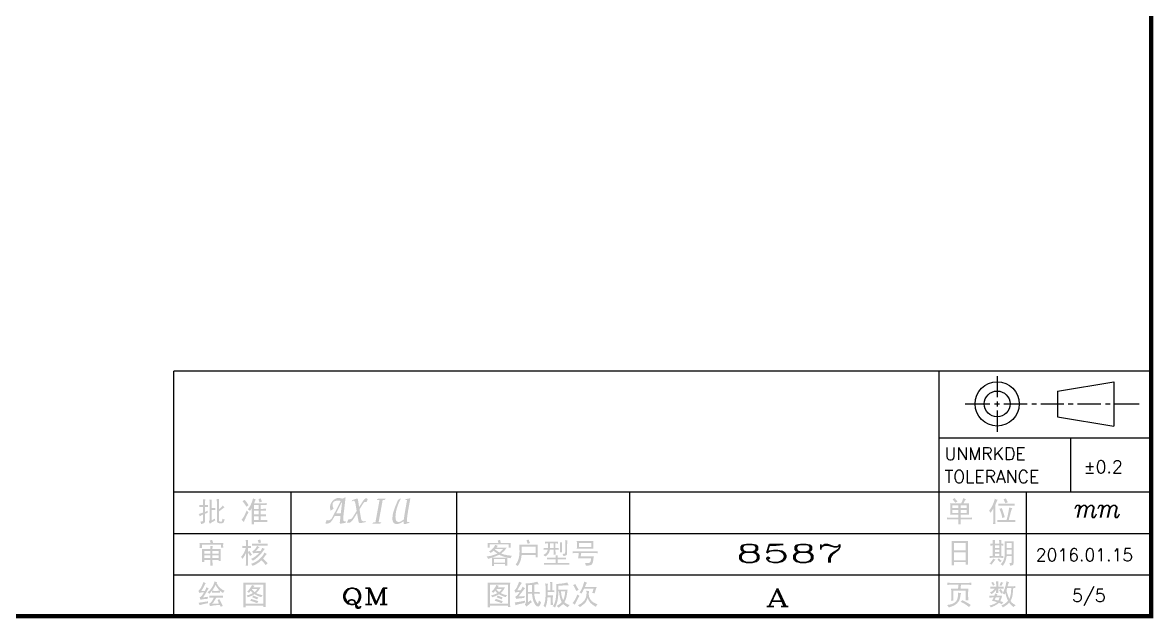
# Model space of a CAD drawing. Extents: x -1388 to 1427, y 183 to 486.
# Drawn here: x 1334.7 to 1426.5, y 218.5 to 266.9 of the extents above; entities that cross this region are included whole.
import ezdxf
from ezdxf.enums import TextEntityAlignment as Align

# ---------------------------------------------------------------- set-up
doc = ezdxf.new("R2010")
doc.units = 0
doc.header["$LTSCALE"] = 3
doc.layers.get('0').update_dxf_attribs({"linetype": 'CONTINUOUS'})
doc.styles.add('ROMANC', font='romanc')

msp = doc.modelspace()

# ---------------------------------------------------------------- hatches: boundary and pattern name
h = msp.add_hatch(color=3)
h.paths.add_polyline_path([(1350.611, 228.014), (1350.619, 228.171), (1350.437, 228.171), (1350.44, 228.104), (1350.445, 227.944), (1350.445, 226.366), (1350.487, 226.257), (1350.619, 226.212), (1350.873, 226.212), (1350.991, 226.266), (1351.022, 226.324), (1351.075, 226.512), (1351.036, 226.52), (1350.893, 226.576), (1350.893, 226.548), (1350.873, 226.403), (1350.829, 226.338), (1350.683, 226.338), (1350.611, 226.431), (1350.611, 227.161), (1350.728, 227.248), (1350.873, 227.359), (1350.988, 227.446), (1351.075, 227.508), (1351.036, 227.536), (1350.918, 227.642), (1350.832, 227.541), (1350.717, 227.429), (1350.611, 227.343), (1350.611, 227.972)])
h.paths.add_polyline_path([(1349.497, 228.067), (1349.508, 228.162), (1349.315, 228.162), (1349.315, 228.154), (1349.321, 228.009), (1349.324, 227.852), (1349.326, 227.681), (1349.161, 227.681), (1349.024, 227.69), (1349.024, 227.525), (1349.147, 227.53), (1349.326, 227.533), (1349.326, 227.077), (1349.254, 227.052), (1349.091, 226.993), (1348.971, 226.959), (1349.002, 226.912), (1349.061, 226.778), (1349.164, 226.839), (1349.326, 226.915), (1349.326, 226.431), (1349.29, 226.366), (1349.268, 226.361), (1349.097, 226.338), (1349.119, 226.299), (1349.17, 226.14), (1349.29, 226.173), (1349.416, 226.221), (1349.427, 226.229), (1349.489, 226.358), (1349.489, 226.979), (1349.55, 227.004), (1349.707, 227.069), (1349.699, 227.225), (1349.603, 227.183), (1349.489, 227.133), (1349.489, 227.533), (1349.553, 227.533), (1349.718, 227.525), (1349.718, 227.69), (1349.637, 227.684), (1349.489, 227.681), (1349.489, 227.698), (1349.491, 227.913)])
h.paths.add_polyline_path([(1350.017, 227.978), (1350.037, 228.134), (1349.844, 228.134), (1349.847, 228.104), (1349.852, 227.944), (1349.852, 226.459), (1349.799, 226.322), (1349.88, 226.168), (1349.959, 226.229), (1350.099, 226.322), (1350.191, 226.372), (1350.317, 226.439), (1350.317, 226.445), (1350.272, 226.596), (1350.127, 226.492), (1350.017, 226.431), (1350.017, 227.298), (1350.182, 227.295), (1350.317, 227.287), (1350.317, 227.452), (1350.199, 227.446), (1350.017, 227.443), (1350.017, 227.944)])
h = msp.add_hatch(color=3)
h.paths.add_polyline_path([(1352.801, 227.094), (1352.739, 226.948), (1352.678, 226.822), (1352.633, 226.744), (1352.549, 226.613), (1352.449, 226.487), (1352.516, 226.422), (1352.633, 226.302), (1352.667, 226.38), (1352.728, 226.52), (1352.804, 226.685), (1352.874, 226.825), (1352.944, 226.965), (1353.014, 227.097), (1352.969, 227.138), (1352.86, 227.25)])
h.paths.add_polyline_path([(1353.833, 226.467), (1353.453, 226.467), (1353.453, 226.778), (1353.833, 226.778)], flags=16)
h.paths.add_polyline_path([(1353.833, 226.923), (1353.453, 226.923), (1353.453, 227.234), (1353.833, 227.234)], flags=16)
h.paths.add_polyline_path([(1354.127, 227.234), (1354.007, 227.234), (1354.007, 227.379), (1354.186, 227.379), (1354.34, 227.385), (1354.426, 227.387), (1354.426, 227.225), (1354.289, 227.231)], flags=17)
h.paths.add_polyline_path([(1353.833, 227.379), (1353.453, 227.379), (1353.453, 227.69), (1353.833, 227.69)], flags=16)
h.paths.add_polyline_path([(1352.664, 228.078), (1352.532, 228), (1352.602, 227.911), (1352.714, 227.765), (1352.795, 227.642), (1352.851, 227.544), (1352.891, 227.578), (1353.025, 227.681), (1352.944, 227.796), (1352.851, 227.927), (1352.79, 228), (1352.706, 228.109)])
h.paths.add_polyline_path([(1352.96, 227.343), (1353.016, 227.306), (1353.142, 227.214), (1353.207, 227.32), (1353.279, 227.452), (1353.279, 226.585), (1353.277, 226.406), (1353.274, 226.249), (1353.268, 226.12), (1353.453, 226.12), (1353.453, 226.313), (1354.172, 226.313), (1354.236, 226.313), (1354.398, 226.31), (1354.544, 226.302), (1354.544, 226.475), (1354.502, 226.475), (1354.373, 226.47), (1354.208, 226.467), (1354.007, 226.467), (1354.007, 226.778), (1354.133, 226.778), (1354.295, 226.775), (1354.426, 226.769), (1354.426, 226.931), (1354.342, 226.929), (1354.191, 226.923), (1354.007, 226.923), (1354.007, 227.234), (1354.007, 227.379), (1354.007, 227.69), (1354.116, 227.69), (1354.177, 227.69), (1354.334, 227.687), (1354.491, 227.681), (1354.491, 227.843), (1354.435, 227.841), (1354.281, 227.835), (1354.116, 227.835), (1353.47, 227.835), (1353.486, 227.877), (1353.559, 228.048), (1353.615, 228.146), (1353.528, 228.174), (1353.38, 228.227), (1353.366, 228.174), (1353.327, 228.028), (1353.274, 227.88), (1353.207, 227.726), (1353.123, 227.569), (1353.039, 227.438)])
h.paths.add_polyline_path([(1353.97, 228.218), (1353.825, 228.162), (1353.875, 228.031), (1353.917, 227.888), (1353.959, 227.911), (1354.107, 227.964), (1354.068, 228.078), (1354.007, 228.235)])
h = msp.add_hatch(color=3)
h.paths.add_polyline_path([(1365.798, 228.172), (1365.74, 228.086), (1365.897, 228.086), (1365.867, 227.922), (1365.839, 227.764), (1365.813, 227.616), (1365.789, 227.475), (1365.765, 227.343), (1365.744, 227.219), (1365.725, 227.103), (1365.707, 226.995), (1365.691, 226.894), (1365.677, 226.803), (1365.665, 226.719), (1365.654, 226.644), (1365.645, 226.576), (1365.638, 226.519), (1365.502, 226.428), (1365.405, 226.367), (1365.345, 226.336), (1365.341, 226.335), (1365.233, 226.311), (1365.122, 226.33), (1365.109, 226.335), (1365.031, 226.399), (1365, 226.451), (1364.975, 226.54), (1364.961, 226.658), (1364.959, 226.735), (1364.963, 226.827), (1364.973, 226.936), (1364.989, 227.062), (1365, 227.128), (1365.02, 227.229), (1365.046, 227.335), (1365.078, 227.447), (1365.117, 227.563), (1365.126, 227.588), (1365.156, 227.677), (1365.191, 227.772), (1365.233, 227.875), (1365.281, 227.984), (1365.335, 228.099), (1365.379, 228.189), (1365.365, 228.234), (1365.161, 228.096), (1365.045, 227.82), (1364.989, 227.685), (1364.939, 227.56), (1364.895, 227.443), (1364.856, 227.334), (1364.822, 227.235), (1364.795, 227.144), (1364.772, 227.064), (1364.755, 226.991), (1364.751, 226.97), (1364.732, 226.844), (1364.718, 226.728), (1364.711, 226.623), (1364.71, 226.564), (1364.72, 226.444), (1364.749, 226.34), (1364.761, 226.315), (1364.831, 226.223), (1364.898, 226.178), (1365.005, 226.145), (1365.054, 226.14), (1365.167, 226.152), (1365.174, 226.154), (1365.27, 226.182), (1365.368, 226.222), (1365.444, 226.263), (1365.547, 226.324), (1365.628, 226.373), (1365.624, 226.258), (1365.624, 226.229), (1365.638, 226.161), (1365.682, 226.143), (1365.793, 226.157), (1365.808, 226.161), (1365.919, 226.192), (1366.027, 226.225), (1366.068, 226.24), (1366.115, 226.322), (1365.983, 226.309), (1365.948, 226.308), (1365.908, 226.338), (1365.891, 226.431), (1365.893, 226.524), (1365.902, 226.638), (1365.915, 226.762), (1365.922, 226.82), (1365.931, 226.887), (1365.943, 226.962), (1365.957, 227.046), (1365.972, 227.139), (1365.989, 227.242), (1366.008, 227.353), (1366.03, 227.473), (1366.052, 227.602), (1366.078, 227.74), (1366.105, 227.887), (1366.133, 228.042), (1366.164, 228.207), (1366.171, 228.241)])
h.paths.add_polyline_path([(1360.862, 228.325), (1360.766, 228.255), (1360.726, 228.234), (1360.644, 228.209), (1360.551, 228.23), (1360.435, 228.253), (1360.326, 228.261), (1360.316, 228.261), (1360.218, 228.247), (1360.109, 228.209), (1360.012, 228.16), (1359.922, 228.092), (1359.862, 228.035), (1359.794, 227.955), (1359.733, 227.858), (1359.702, 227.797), (1359.665, 227.697), (1359.645, 227.585), (1359.641, 227.503), (1359.647, 227.435), (1359.667, 227.303), (1359.678, 227.233), (1359.93, 227.38), (1359.892, 227.493), (1359.862, 227.591), (1359.847, 227.706), (1359.846, 227.732), (1359.868, 227.84), (1359.876, 227.858), (1359.94, 227.95), (1359.948, 227.957), (1360.043, 228.011), (1360.063, 228.018), (1360.172, 228.039), (1360.241, 228.042), (1360.341, 228.039), (1360.464, 228.03), (1360.486, 228.028), (1360.511, 228.025), (1359.9, 226.824), (1359.839, 226.703), (1359.789, 226.616), (1359.777, 226.598), (1359.699, 226.514), (1359.681, 226.503), (1359.578, 226.456), (1359.572, 226.454), (1359.501, 226.448), (1359.398, 226.464), (1359.367, 226.471), (1359.255, 226.192), (1359.369, 226.182), (1359.416, 226.182), (1359.526, 226.201), (1359.532, 226.201), (1359.626, 226.247), (1359.668, 226.28), (1359.74, 226.355), (1359.816, 226.451), (1359.818, 226.454), (1359.868, 226.533), (1359.924, 226.627), (1359.986, 226.736), (1360.023, 226.803), (1360.493, 226.803), (1360.46, 226.489), (1360.441, 226.353), (1360.432, 226.257), (1360.432, 226.246), (1360.449, 226.192), (1360.497, 226.175), (1360.607, 226.192), (1360.715, 226.21), (1360.827, 226.231), (1360.893, 226.243), (1360.947, 226.359), (1360.865, 226.345), (1360.763, 226.383), (1360.709, 226.471), (1360.711, 226.572), (1360.72, 226.687), (1360.729, 226.782), (1360.738, 226.883), (1360.75, 226.994), (1360.765, 227.116), (1360.77, 227.158), (1360.903, 228.288)])
h.paths.add_polyline_path([(1360.128, 227.005), (1360.626, 227.97), (1360.514, 227.005)], flags=16)
h.paths.add_polyline_path([(1362.578, 228.244), (1362.485, 228.206), (1362.412, 228.137), (1362.353, 228.063), (1362.308, 227.999), (1362.253, 227.916), (1362.188, 227.813), (1362.113, 227.691), (1362.09, 227.653), (1362.005, 227.523), (1361.91, 228.118), (1361.875, 228.196), (1361.841, 228.213), (1361.756, 228.196), (1361.683, 228.173), (1361.572, 228.134), (1361.456, 228.09), (1361.394, 227.981), (1361.522, 228.027), (1361.578, 228.039), (1361.65, 227.988), (1361.671, 227.934), (1361.696, 227.833), (1361.725, 227.689), (1361.738, 227.609), (1361.807, 227.209), (1361.496, 226.714), (1361.424, 226.61), (1361.367, 226.564), (1361.285, 226.538), (1361.149, 226.529), (1361.012, 226.266), (1361.125, 226.243), (1361.135, 226.243), (1361.241, 226.263), (1361.305, 226.294), (1361.383, 226.351), (1361.46, 226.433), (1361.531, 226.533), (1361.838, 227.024), (1361.957, 226.342), (1361.994, 226.25), (1362.066, 226.219), (1362.168, 226.229), (1362.227, 226.24), (1362.35, 226.262), (1362.459, 226.284), (1362.53, 226.301), (1362.55, 226.389), (1362.418, 226.372), (1362.373, 226.369), (1362.285, 226.383), (1362.22, 226.431), (1362.178, 226.519), (1362.16, 226.597), (1362.138, 226.717), (1362.124, 226.806), (1362.036, 227.339), (1362.254, 227.684), (1362.321, 227.785), (1362.363, 227.851), (1362.438, 227.933), (1362.489, 227.95), (1362.597, 227.921), (1362.599, 227.919), (1362.708, 228.172), (1362.606, 228.239)])
h.paths.add_polyline_path([(1364.198, 228.216), (1363.55, 228.216), (1363.444, 228.114), (1363.663, 228.086), (1363.332, 226.298), (1363.162, 226.277), (1363.059, 226.171), (1363.721, 226.171), (1363.823, 226.277), (1363.591, 226.301), (1363.919, 228.086), (1364.093, 228.114)])
h = msp.add_hatch(color=3)
h.paths.add_polyline_path([(1410.697, 227.041), (1410.213, 227.041), (1410.213, 227.287), (1410.697, 227.287)], flags=16)
h.paths.add_polyline_path([(1410.87, 227.287), (1411.379, 227.287), (1411.379, 227.041), (1410.87, 227.041)], flags=16)
h.paths.add_polyline_path([(1410.697, 227.435), (1410.213, 227.435), (1410.213, 227.67), (1410.697, 227.67)], flags=16)
h.paths.add_polyline_path([(1410.87, 227.67), (1411.379, 227.67), (1411.379, 227.435), (1410.87, 227.435)], flags=16)
h.paths.add_polyline_path([(1410.039, 227.343), (1410.039, 227.183), (1410.034, 227.021), (1410.023, 226.895), (1410.697, 226.895), (1410.697, 226.668), (1410.087, 226.668), (1410.081, 226.668), (1409.9, 226.671), (1409.768, 226.677), (1409.768, 226.512), (1409.782, 226.515), (1409.916, 226.52), (1410.104, 226.523), (1410.697, 226.523), (1410.697, 226.408), (1410.694, 226.24), (1410.688, 226.12), (1410.879, 226.12), (1410.876, 226.179), (1410.87, 226.324), (1410.87, 226.523), (1411.48, 226.523), (1411.494, 226.523), (1411.665, 226.52), (1411.808, 226.512), (1411.808, 226.677), (1411.796, 226.677), (1411.656, 226.671), (1411.48, 226.668), (1410.87, 226.668), (1410.87, 226.895), (1411.561, 226.895), (1411.556, 226.993), (1411.553, 227.15), (1411.553, 227.351), (1411.553, 227.544), (1411.556, 227.701), (1411.561, 227.816), (1411.105, 227.816), (1411.142, 227.888), (1411.214, 228.025), (1411.226, 228.05), (1411.315, 228.171), (1411.231, 228.196), (1411.089, 228.246), (1411.044, 228.101), (1410.988, 227.953), (1410.923, 227.816), (1410.023, 227.816), (1410.034, 227.681), (1410.039, 227.525)])
h.paths.add_polyline_path([(1410.35, 228.232), (1410.213, 228.146), (1410.246, 228.112), (1410.353, 228), (1410.451, 227.871), (1410.481, 227.897), (1410.624, 227.981), (1410.591, 228.017), (1410.49, 228.132), (1410.378, 228.255)])
h.paths.add_polyline_path([(1414.18, 227.424), (1414.032, 227.379), (1414.076, 227.267), (1414.135, 227.122), (1414.185, 226.979), (1414.194, 226.943), (1414.233, 226.778), (1414.258, 226.641), (1414.303, 226.655), (1414.46, 226.705), (1414.429, 226.82), (1414.387, 226.957), (1414.339, 227.105), (1414.283, 227.267), (1414.222, 227.443)], flags=17)
h.paths.add_polyline_path([(1414.711, 226.87), (1414.678, 226.724), (1414.641, 226.59), (1414.605, 226.467), (1414.149, 226.467), (1413.984, 226.47), (1413.858, 226.475), (1413.858, 226.302), (1413.973, 226.31), (1414.166, 226.313), (1415.097, 226.313), (1415.193, 226.31), (1415.332, 226.302), (1415.332, 226.475), (1415.276, 226.473), (1415.097, 226.467), (1414.787, 226.467), (1414.815, 226.576), (1414.86, 226.761), (1414.902, 226.917), (1414.938, 227.052), (1414.969, 227.161), (1415.022, 227.326), (1415.069, 227.435), (1414.988, 227.449), (1414.823, 227.488), (1414.804, 227.371), (1414.776, 227.192), (1414.745, 227.027)])
h.paths.add_polyline_path([(1414.202, 227.634), (1415.014, 227.634), (1415.134, 227.634), (1415.268, 227.625), (1415.268, 227.799), (1415.198, 227.793), (1415.025, 227.79), (1414.202, 227.79), (1414.104, 227.79), (1413.939, 227.799), (1413.939, 227.625), (1414.048, 227.631)])
h.paths.add_polyline_path([(1413.57, 227.919), (1413.514, 227.771), (1413.447, 227.625), (1413.441, 227.611), (1413.349, 227.449), (1413.262, 227.318), (1413.184, 227.225), (1413.217, 227.189), (1413.31, 227.052), (1413.355, 227.116), (1413.433, 227.245), (1413.528, 227.407), (1413.528, 226.559), (1413.528, 226.434), (1413.522, 226.271), (1413.511, 226.14), (1413.713, 226.14), (1413.707, 226.226), (1413.704, 226.378), (1413.701, 226.568), (1413.701, 227.69), (1413.771, 227.885), (1413.836, 228.031), (1413.883, 228.109), (1413.805, 228.132), (1413.657, 228.199), (1413.62, 228.067)])
h.paths.add_polyline_path([(1414.502, 228.213), (1414.359, 228.146), (1414.387, 228.098), (1414.468, 227.944), (1414.521, 227.827), (1414.574, 227.86), (1414.714, 227.916), (1414.697, 227.953), (1414.627, 228.081), (1414.541, 228.235)])
h = msp.add_hatch(color=3)
h.paths.add_polyline_path([(1350.09, 223.966), (1350.583, 223.966), (1350.583, 223.748), (1350.09, 223.748)], flags=16)
h.paths.add_polyline_path([(1350.09, 223.591), (1350.583, 223.591), (1350.583, 223.373), (1350.09, 223.373)], flags=16)
h.paths.add_polyline_path([(1349.917, 223.591), (1349.917, 223.373), (1349.424, 223.373), (1349.424, 223.591)], flags=16)
h.paths.add_polyline_path([(1349.917, 223.748), (1349.424, 223.748), (1349.424, 223.966), (1349.917, 223.966)], flags=16)
h.paths.add_polyline_path([(1349.245, 224.086), (1349.248, 223.958), (1349.251, 223.795), (1349.251, 223.6), (1349.251, 223.518), (1349.251, 223.339), (1349.248, 223.188), (1349.243, 223.062), (1349.424, 223.062), (1349.424, 223.219), (1349.917, 223.219), (1349.917, 223.051), (1349.914, 222.892), (1349.908, 222.752), (1350.099, 222.752), (1350.096, 222.883), (1350.09, 223.043), (1350.09, 223.219), (1350.583, 223.219), (1350.583, 223.135), (1350.764, 223.135), (1350.764, 223.149), (1350.759, 223.275), (1350.756, 223.434), (1350.756, 223.628), (1350.756, 223.653), (1350.756, 223.837), (1350.759, 223.994), (1350.764, 224.12), (1350.09, 224.12), (1350.09, 224.201), (1350.099, 224.358), (1349.908, 224.358), (1349.914, 224.274), (1349.917, 224.12), (1349.243, 224.12)])
h.paths.add_polyline_path([(1349.864, 224.805), (1349.878, 224.775), (1349.936, 224.612), (1349.033, 224.612), (1349.038, 224.559), (1349.044, 224.402), (1349.041, 224.341), (1349.033, 224.184), (1349.226, 224.184), (1349.226, 224.458), (1350.773, 224.458), (1350.773, 224.221), (1350.966, 224.221), (1350.963, 224.257), (1350.955, 224.411), (1350.957, 224.453), (1350.966, 224.612), (1350.146, 224.612), (1350.118, 224.696), (1350.062, 224.867), (1350.012, 224.847)])
h.paths.add_polyline_path([(1354.2, 223.619), (1354.189, 223.602), (1354.096, 223.488), (1353.979, 223.365), (1353.906, 223.292), (1353.786, 223.191), (1353.651, 223.099), (1353.646, 223.096), (1353.514, 223.023), (1353.372, 222.962), (1353.215, 222.909), (1353.263, 222.867), (1353.352, 222.743), (1353.464, 222.794), (1353.607, 222.861), (1353.705, 222.92), (1353.833, 223.009), (1353.945, 223.09), (1354.071, 223.2), (1354.183, 223.085), (1354.281, 222.981), (1354.317, 222.934), (1354.407, 222.808), (1354.463, 222.861), (1354.58, 222.953), (1354.482, 223.062), (1354.44, 223.102), (1354.334, 223.205), (1354.2, 223.328), (1354.203, 223.331), (1354.306, 223.471), (1354.39, 223.583), (1354.407, 223.608), (1354.508, 223.72), (1354.443, 223.751), (1354.309, 223.829), (1354.278, 223.765)])
h.paths.add_polyline_path([(1353.498, 224.047), (1353.45, 224.002), (1353.333, 223.938), (1353.389, 223.756), (1353.472, 223.773), (1353.624, 223.793), (1353.713, 223.798), (1353.881, 223.801), (1353.817, 223.728), (1353.705, 223.619), (1353.579, 223.518), (1353.489, 223.454), (1353.355, 223.373), (1353.215, 223.309), (1353.26, 223.269), (1353.369, 223.163), (1353.425, 223.197), (1353.556, 223.286), (1353.679, 223.381), (1353.749, 223.437), (1353.864, 223.541), (1353.979, 223.664), (1354.032, 223.725), (1354.138, 223.851), (1354.217, 223.966), (1354.253, 224.016), (1354.345, 224.12), (1354.135, 224.212), (1354.074, 224.078), (1353.99, 223.946), (1353.587, 223.938), (1353.671, 224.022), (1353.772, 224.128), (1353.791, 224.156), (1353.906, 224.257), (1353.716, 224.366), (1353.674, 224.285), (1353.584, 224.148)])
h.paths.add_polyline_path([(1353.47, 224.386), (1354.236, 224.386), (1354.27, 224.386), (1354.432, 224.383), (1354.58, 224.374), (1354.58, 224.559), (1354.552, 224.554), (1354.401, 224.542), (1354.236, 224.54), (1353.551, 224.54), (1353.461, 224.542), (1353.305, 224.559), (1353.305, 224.374), (1353.313, 224.377)])
h.paths.add_polyline_path([(1352.504, 224.193), (1352.642, 224.201), (1352.795, 224.201), (1352.748, 224.039), (1352.689, 223.893), (1352.622, 223.765), (1352.6, 223.725), (1352.504, 223.588), (1352.412, 223.482), (1352.437, 223.451), (1352.532, 223.309), (1352.58, 223.379), (1352.67, 223.521), (1352.745, 223.656), (1352.804, 223.784), (1352.804, 223.155), (1352.807, 223.088), (1352.807, 222.934), (1352.795, 222.771), (1352.988, 222.771), (1352.983, 222.839), (1352.98, 222.995), (1352.977, 223.155), (1352.977, 223.829), (1352.983, 223.821), (1353.058, 223.695), (1353.142, 223.546), (1353.162, 223.56), (1353.296, 223.647), (1353.265, 223.695), (1353.181, 223.823), (1353.086, 223.966), (1352.977, 223.882), (1352.977, 224.201), (1353.072, 224.201), (1353.232, 224.193), (1353.232, 224.374), (1353.131, 224.369), (1352.977, 224.358), (1352.977, 224.568), (1352.98, 224.707), (1352.988, 224.85), (1352.795, 224.85), (1352.801, 224.733), (1352.804, 224.568), (1352.804, 224.366), (1352.67, 224.369), (1352.504, 224.374)])
h.paths.add_polyline_path([(1353.942, 224.872), (1353.772, 224.842), (1353.8, 224.749), (1353.853, 224.595), (1353.878, 224.607), (1354.043, 224.649), (1354.015, 224.733), (1353.97, 224.878)])
h = msp.add_hatch(color=3)
h.paths.add_polyline_path([(1372.977, 223.292), (1373.87, 223.292), (1373.87, 223.018), (1372.977, 223.018)], flags=16)
h.paths.add_polyline_path([(1372.804, 223.062), (1372.804, 223.051), (1372.801, 222.911), (1372.795, 222.735), (1372.977, 222.735), (1372.977, 222.889), (1373.87, 222.889), (1373.87, 222.763), (1374.051, 222.763), (1374.051, 222.766), (1374.046, 222.934), (1374.043, 223.082), (1374.043, 223.236), (1374.043, 223.264), (1374.051, 223.418), (1372.795, 223.418), (1372.804, 223.264)])
h.paths.add_polyline_path([(1373.302, 223.899), (1373.17, 223.988), (1373.039, 224.089), (1373.058, 224.112), (1373.696, 224.112), (1373.649, 224.053), (1373.542, 223.941), (1373.414, 223.837)], flags=16)
h.paths.add_polyline_path([(1372.809, 224.098), (1372.689, 223.997), (1372.558, 223.91), (1372.588, 223.893), (1372.703, 223.793), (1372.709, 223.795), (1372.834, 223.899), (1372.924, 223.977), (1373.019, 223.907), (1373.151, 223.809), (1373.251, 223.748), (1373.212, 223.731), (1373.075, 223.678), (1372.904, 223.619), (1372.834, 223.597), (1372.692, 223.563), (1372.535, 223.532), (1372.359, 223.51), (1372.415, 223.437), (1372.485, 223.309), (1372.504, 223.314), (1372.692, 223.379), (1372.795, 223.418), (1372.927, 223.462), (1373.078, 223.518), (1373.095, 223.524), (1373.237, 223.583), (1373.388, 223.647), (1373.484, 223.6), (1373.632, 223.538), (1373.713, 223.507), (1373.861, 223.465), (1374.043, 223.418), (1372.795, 223.418), (1374.051, 223.418), (1374.152, 223.395), (1374.317, 223.365), (1374.337, 223.432), (1374.415, 223.574), (1374.331, 223.58), (1374.158, 223.594), (1374.007, 223.616), (1373.878, 223.647), (1373.844, 223.653), (1373.679, 223.697), (1373.551, 223.748), (1373.607, 223.795), (1373.732, 223.907), (1373.825, 224.002), (1373.906, 224.106), (1374.007, 224.237), (1373.167, 224.237), (1373.181, 224.257), (1373.288, 224.366), (1373.212, 224.394), (1373.069, 224.458), (1373.05, 224.416), (1372.972, 224.285), (1372.868, 224.156)])
h.paths.add_polyline_path([(1373.268, 224.814), (1373.279, 224.772), (1373.324, 224.612), (1372.44, 224.612), (1372.446, 224.528), (1372.448, 224.386), (1372.448, 224.377), (1372.44, 224.221), (1372.622, 224.221), (1372.622, 224.484), (1374.144, 224.484), (1374.144, 224.229), (1374.326, 224.229), (1374.323, 224.282), (1374.317, 224.43), (1374.317, 224.45), (1374.326, 224.612), (1373.514, 224.612), (1373.5, 224.671), (1373.461, 224.85), (1373.425, 224.842)])
h.paths.add_polyline_path([(1376.34, 223.784), (1375.21, 223.784), (1375.21, 224.313), (1376.34, 224.313)], flags=16)
h.paths.add_polyline_path([(1375.031, 224.293), (1375.033, 224.12), (1375.036, 223.974), (1375.036, 223.857), (1375.033, 223.801), (1375.019, 223.639), (1375, 223.49), (1374.994, 223.465), (1374.961, 223.314), (1374.907, 223.163), (1374.885, 223.104), (1374.81, 222.97), (1374.709, 222.844), (1374.759, 222.819), (1374.899, 222.743), (1374.947, 222.816), (1375.028, 222.945), (1375.064, 223.023), (1375.126, 223.18), (1375.154, 223.286), (1375.182, 223.437), (1375.21, 223.628), (1376.34, 223.628), (1376.34, 223.426), (1376.522, 223.426), (1376.519, 223.476), (1376.516, 223.622), (1376.513, 223.784), (1376.51, 223.955), (1376.51, 224), (1376.513, 224.167), (1376.516, 224.324), (1376.522, 224.467), (1375.028, 224.467)])
h.paths.add_polyline_path([(1375.744, 224.875), (1375.601, 224.814), (1375.671, 224.635), (1375.71, 224.531), (1375.733, 224.542), (1375.884, 224.595), (1375.842, 224.702), (1375.775, 224.886)])
h.paths.add_polyline_path([(1377.45, 223.269), (1377.613, 223.272), (1377.968, 223.272), (1377.968, 222.981), (1377.341, 222.981), (1377.179, 222.984), (1377.031, 222.99), (1377.031, 222.836), (1377.174, 222.841), (1377.341, 222.844), (1378.788, 222.844), (1378.933, 222.841), (1379.081, 222.836), (1379.081, 222.99), (1378.944, 222.984), (1378.779, 222.981), (1378.133, 222.981), (1378.133, 223.272), (1378.525, 223.272), (1378.665, 223.269), (1378.816, 223.264), (1378.816, 223.418), (1378.687, 223.412), (1378.525, 223.409), (1378.133, 223.409), (1378.133, 223.446), (1378.141, 223.611), (1377.96, 223.611), (1377.962, 223.56), (1377.968, 223.409), (1377.613, 223.409), (1377.59, 223.409), (1377.428, 223.412), (1377.277, 223.418), (1377.277, 223.264), (1377.297, 223.264)])
h.paths.add_polyline_path([(1378.323, 224.668), (1378.332, 224.565), (1378.335, 224.394), (1378.335, 224.12), (1378.332, 224.016), (1378.323, 223.857), (1378.497, 223.857), (1378.491, 223.966), (1378.488, 224.12), (1378.488, 224.394), (1378.491, 224.523), (1378.497, 224.668)])
h.paths.add_polyline_path([(1377.515, 224.193), (1377.515, 224.235), (1377.518, 224.377), (1377.523, 224.568), (1377.806, 224.568), (1377.806, 224.193)], flags=17)
h.paths.add_polyline_path([(1377.358, 224.509), (1377.355, 224.352), (1377.35, 224.193), (1377.316, 224.193), (1377.157, 224.195), (1377.003, 224.201), (1377.003, 224.047), (1377.017, 224.047), (1377.171, 224.056), (1377.33, 224.056), (1377.302, 223.949), (1377.232, 223.821), (1377.229, 223.815), (1377.123, 223.725), (1376.975, 223.628), (1377.014, 223.602), (1377.132, 223.502), (1377.137, 223.504), (1377.257, 223.602), (1377.367, 223.72), (1377.397, 223.759), (1377.462, 223.891), (1377.504, 224.056), (1377.806, 224.056), (1377.806, 223.946), (1377.803, 223.829), (1377.797, 223.664), (1377.968, 223.664), (1377.962, 223.77), (1377.96, 223.938), (1377.96, 224.056), (1378.058, 224.056), (1378.214, 224.047), (1378.214, 224.201), (1378.116, 224.195), (1377.96, 224.193), (1377.96, 224.568), (1377.996, 224.568), (1378.161, 224.559), (1378.161, 224.713), (1378.072, 224.707), (1377.923, 224.705), (1377.395, 224.705), (1377.246, 224.705), (1377.095, 224.713), (1377.095, 224.559), (1377.204, 224.565), (1377.358, 224.568)])
h.paths.add_polyline_path([(1378.743, 224.822), (1378.751, 224.674), (1378.751, 224.512), (1378.751, 223.893), (1378.735, 223.748), (1378.707, 223.728), (1378.525, 223.72), (1378.544, 223.681), (1378.606, 223.538), (1378.749, 223.569), (1378.863, 223.628), (1378.891, 223.681), (1378.908, 223.846), (1378.908, 224.512), (1378.911, 224.668), (1378.916, 224.822)])
h.paths.add_polyline_path([(1379.353, 223.938), (1379.353, 223.773), (1379.384, 223.776), (1379.537, 223.781), (1379.7, 223.784), (1379.854, 223.784), (1379.842, 223.667), (1379.82, 223.51), (1379.792, 223.365), (1380.858, 223.365), (1380.83, 223.194), (1380.802, 223.071), (1380.802, 223.068), (1380.693, 222.981), (1380.679, 222.978), (1380.553, 222.976), (1380.357, 222.981), (1380.391, 222.903), (1380.438, 222.752), (1380.64, 222.771), (1380.796, 222.799), (1380.883, 222.836), (1380.928, 222.881), (1380.992, 223.034), (1381.012, 223.127), (1381.04, 223.272), (1381.048, 223.345), (1381.076, 223.51), (1380.01, 223.51), (1380.024, 223.636), (1380.047, 223.784), (1381.076, 223.784), (1381.224, 223.781), (1381.375, 223.773), (1381.375, 223.938), (1381.238, 223.932), (1381.076, 223.93), (1379.7, 223.93), (1379.666, 223.93), (1379.507, 223.932)])
h.paths.add_polyline_path([(1379.873, 224.612), (1380.866, 224.612), (1380.866, 224.285), (1379.873, 224.285)], flags=16)
h.paths.add_polyline_path([(1379.691, 224.747), (1379.697, 224.593), (1379.7, 224.43), (1379.697, 224.282), (1379.691, 224.139), (1381.048, 224.139), (1381.048, 224.142), (1381.043, 224.293), (1381.04, 224.458), (1381.04, 224.607), (1381.048, 224.758), (1379.691, 224.758)])
h = msp.add_hatch(color=3)
h.paths.add_polyline_path([(1410.333, 223.837), (1411.298, 223.837), (1411.298, 223.208), (1410.333, 223.208)], flags=16)
h.paths.add_polyline_path([(1411.298, 223.994), (1410.333, 223.994), (1410.333, 224.612), (1411.298, 224.612)], flags=16)
h.paths.add_polyline_path([(1410.154, 224.559), (1410.154, 224.405), (1410.157, 224.249), (1410.157, 224.089), (1410.16, 223.924), (1410.16, 223.756), (1410.16, 223.731), (1410.16, 223.555), (1410.157, 223.387), (1410.157, 223.225), (1410.154, 223.074), (1410.151, 222.928), (1410.149, 222.788), (1410.333, 222.788), (1410.333, 223.054), (1411.298, 223.054), (1411.298, 222.836), (1411.48, 222.836), (1411.48, 222.853), (1411.477, 222.998), (1411.475, 223.149), (1411.472, 223.306), (1411.472, 223.465), (1411.472, 223.63), (1411.472, 223.801), (1411.472, 223.823), (1411.472, 223.994), (1411.472, 224.156), (1411.472, 224.319), (1411.475, 224.472), (1411.477, 224.623), (1411.48, 224.769), (1410.149, 224.769), (1410.151, 224.707)])
h.paths.add_polyline_path([(1413.492, 223.261), (1413.402, 223.127), (1413.335, 223.046), (1413.229, 222.945), (1413.248, 222.934), (1413.383, 222.844), (1413.466, 222.948), (1413.567, 223.082), (1413.612, 223.144), (1413.713, 223.236), (1413.539, 223.345)])
h.paths.add_polyline_path([(1413.973, 223.359), (1413.875, 223.236), (1413.978, 223.149), (1414.093, 223.018), (1414.104, 223.032), (1414.202, 223.155), (1414.104, 223.241), (1413.976, 223.365)])
h.paths.add_polyline_path([(1413.657, 224.402), (1414.012, 224.402), (1414.012, 224.201), (1413.657, 224.201)], flags=16)
h.paths.add_polyline_path([(1413.657, 224.067), (1414.012, 224.067), (1414.012, 223.874), (1413.657, 223.874)], flags=16)
h.paths.add_polyline_path([(1413.657, 223.538), (1413.657, 223.737), (1414.012, 223.737), (1414.012, 223.538)], flags=17)
h.paths.add_polyline_path([(1414.622, 224.612), (1415.025, 224.612), (1415.025, 224.201), (1414.622, 224.201)], flags=16)
h.paths.add_polyline_path([(1414.622, 224.067), (1415.025, 224.067), (1415.025, 223.683), (1414.622, 223.683)], flags=16)
h.paths.add_polyline_path([(1414.457, 224.307), (1414.46, 224.12), (1414.46, 223.986), (1414.457, 223.804), (1414.454, 223.658), (1414.448, 223.546), (1414.443, 223.502), (1414.412, 223.351), (1414.359, 223.2), (1414.323, 223.124), (1414.239, 222.995), (1414.129, 222.872), (1414.177, 222.85), (1414.295, 222.752), (1414.373, 222.853), (1414.457, 222.987), (1414.521, 223.127), (1414.558, 223.236), (1414.594, 223.39), (1414.613, 223.546), (1415.025, 223.546), (1415.025, 223.034), (1414.997, 222.973), (1414.832, 222.962), (1414.871, 222.895), (1414.904, 222.752), (1414.98, 222.766), (1415.114, 222.816), (1415.145, 222.841), (1415.187, 222.99), (1415.187, 224.33), (1415.187, 224.447), (1415.19, 224.609), (1415.195, 224.749), (1414.448, 224.749), (1414.454, 224.623), (1414.457, 224.475)])
h.paths.add_polyline_path([(1413.301, 224.548), (1413.301, 224.394), (1413.341, 224.397), (1413.492, 224.402), (1413.492, 223.538), (1413.411, 223.538), (1413.248, 223.546), (1413.248, 223.39), (1413.36, 223.398), (1413.511, 223.401), (1414.093, 223.401), (1414.188, 223.398), (1414.351, 223.39), (1414.351, 223.546), (1414.334, 223.544), (1414.177, 223.538), (1414.177, 224.402), (1414.191, 224.402), (1414.351, 224.394), (1414.351, 224.548), (1414.331, 224.548), (1414.177, 224.54), (1414.177, 224.705), (1414.194, 224.842), (1414.004, 224.842), (1414.009, 224.707), (1414.012, 224.54), (1413.657, 224.54), (1413.662, 224.705), (1413.676, 224.842), (1413.483, 224.842), (1413.492, 224.707), (1413.492, 224.54), (1413.461, 224.54)])
h = msp.add_hatch(color=3)
h.paths.add_polyline_path([(1349.676, 219.854), (1349.525, 219.831), (1349.489, 219.826), (1349.335, 219.803), (1349.315, 219.8), (1349.161, 219.775), (1349.128, 219.772), (1348.971, 219.75), (1348.985, 219.7), (1349.044, 219.549), (1349.094, 219.565), (1349.245, 219.607), (1349.399, 219.649), (1349.41, 219.652), (1349.573, 219.683), (1349.718, 219.714), (1349.735, 219.868)])
h.paths.add_polyline_path([(1350.202, 220.153), (1350.132, 220.019), (1350.045, 219.876), (1350.043, 219.873), (1349.936, 219.744), (1349.816, 219.666), (1349.836, 219.621), (1349.889, 219.468), (1350.043, 219.504), (1350.171, 219.529), (1350.188, 219.532), (1350.292, 219.54), (1350.457, 219.557), (1350.683, 219.577), (1350.692, 219.557), (1350.756, 219.412), (1350.784, 219.428), (1350.929, 219.493), (1350.843, 219.661), (1350.762, 219.814), (1350.694, 219.943), (1350.647, 220.041), (1350.636, 220.035), (1350.501, 219.96), (1350.574, 219.806), (1350.627, 219.694), (1350.515, 219.683), (1350.331, 219.669), (1350.182, 219.661), (1350.073, 219.658), (1350.157, 219.77), (1350.244, 219.904), (1350.325, 220.033), (1350.409, 220.17), (1350.7, 220.17), (1350.773, 220.17), (1350.938, 220.159), (1350.938, 220.324), (1350.851, 220.318), (1350.7, 220.315), (1350.073, 220.315), (1349.984, 220.315), (1349.836, 220.324), (1349.836, 220.159), (1349.911, 220.164), (1350.073, 220.17), (1350.208, 220.17)])
h.paths.add_polyline_path([(1350.236, 220.57), (1350.465, 220.57), (1350.549, 220.57), (1350.692, 220.561), (1350.692, 220.724), (1350.627, 220.721), (1350.465, 220.715), (1350.236, 220.715), (1350.222, 220.715), (1350.062, 220.724), (1350.062, 220.561), (1350.082, 220.561)], flags=17)
h.paths.add_polyline_path([(1349.049, 220.813), (1348.952, 220.735), (1348.96, 220.701), (1349.008, 220.55), (1349.077, 220.567), (1349.234, 220.589), (1349.256, 220.589), (1349.408, 220.598), (1349.329, 220.466), (1349.243, 220.343), (1349.17, 220.262), (1349.044, 220.178), (1349.058, 220.145), (1349.105, 219.996), (1349.131, 219.999), (1349.276, 220.024), (1349.444, 220.049), (1349.575, 220.061), (1349.707, 220.069), (1349.707, 220.077), (1349.718, 220.231), (1349.648, 220.223), (1349.497, 220.203), (1349.315, 220.178), (1349.408, 220.307), (1349.489, 220.433), (1349.494, 220.441), (1349.57, 220.567), (1349.654, 220.715), (1349.712, 220.81), (1349.791, 220.917), (1349.735, 220.939), (1349.598, 221.017), (1349.598, 221.009), (1349.55, 220.875), (1349.48, 220.715), (1349.189, 220.715), (1349.276, 220.852), (1349.354, 220.989), (1349.416, 221.107), (1349.472, 221.227), (1349.553, 221.345), (1349.489, 221.364), (1349.343, 221.426), (1349.298, 221.283), (1349.24, 221.138), (1349.17, 220.998), (1349.147, 220.956)])
h.paths.add_polyline_path([(1350.191, 221.272), (1350.155, 221.182), (1350.082, 221.043), (1350.015, 220.942), (1349.917, 220.816), (1349.917, 220.813), (1349.813, 220.701), (1349.69, 220.598), (1349.712, 220.581), (1349.836, 220.469), (1349.925, 220.575), (1350.026, 220.696), (1350.118, 220.808), (1350.182, 220.903), (1350.261, 221.04), (1350.336, 221.199), (1350.376, 221.132), (1350.459, 221.001), (1350.555, 220.872), (1350.577, 220.841), (1350.672, 220.743), (1350.795, 220.643), (1350.946, 220.542), (1350.977, 220.595), (1351.075, 220.715), (1350.985, 220.757), (1350.851, 220.838), (1350.728, 220.933), (1350.706, 220.953), (1350.608, 221.054), (1350.515, 221.18), (1350.429, 221.336), (1350.465, 221.417), (1350.395, 221.437), (1350.255, 221.482), (1350.238, 221.423)])
h.paths.add_polyline_path([(1353.229, 220.047), (1353.159, 219.904), (1353.251, 219.882), (1353.386, 219.84), (1353.545, 219.784), (1353.724, 219.714), (1353.735, 219.733), (1353.817, 219.868), (1353.713, 219.907), (1353.579, 219.954), (1353.416, 220.005), (1353.232, 220.061)], flags=0)
h.paths.add_polyline_path([(1353.394, 220.324), (1353.316, 220.187), (1353.389, 220.161), (1353.531, 220.105), (1353.724, 220.021), (1353.733, 220.041), (1353.808, 220.178), (1353.727, 220.206), (1353.584, 220.259), (1353.397, 220.332)], flags=0)
h.paths.add_polyline_path([(1353.73, 220.852), (1353.637, 220.726), (1353.526, 220.615), (1353.523, 220.617), (1353.411, 220.704), (1353.296, 220.836), (1353.316, 220.861), (1353.735, 220.861)], flags=0)
h.paths.add_polyline_path([(1353.014, 220.76), (1352.905, 220.651), (1352.921, 220.643), (1353.05, 220.55), (1353.1, 220.603), (1353.195, 220.724), (1353.254, 220.654), (1353.38, 220.533), (1353.285, 220.486), (1353.134, 220.419), (1352.988, 220.371), (1352.851, 220.343), (1352.874, 220.321), (1352.96, 220.195), (1353.084, 220.237), (1353.229, 220.293), (1353.372, 220.363), (1353.506, 220.441), (1353.61, 220.38), (1353.749, 220.312), (1353.895, 220.254), (1354.052, 220.206), (1354.071, 220.242), (1354.163, 220.368), (1354.094, 220.377), (1353.951, 220.408), (1353.8, 220.461), (1353.643, 220.533), (1353.688, 220.575), (1353.805, 220.701), (1353.881, 220.808), (1353.923, 220.875), (1354.007, 221.006), (1353.405, 221.006), (1353.506, 221.118), (1353.444, 221.138), (1353.296, 221.191), (1353.246, 221.085), (1353.151, 220.933), (1353.114, 220.883)], flags=0)
h.paths.add_polyline_path([(1354.225, 219.666), (1352.779, 219.666), (1352.779, 221.227), (1354.225, 221.227)], flags=16)
h.paths.add_polyline_path([(1352.591, 221.199), (1352.594, 221.043), (1352.597, 220.88), (1352.597, 219.949), (1352.594, 219.856), (1352.594, 219.694), (1352.591, 219.537), (1352.586, 219.384), (1352.779, 219.384), (1352.779, 219.504), (1354.225, 219.504), (1354.225, 219.403), (1354.418, 219.403), (1354.415, 219.468), (1354.412, 219.624), (1354.41, 219.781), (1354.407, 219.94), (1354.407, 220.88), (1354.41, 220.919), (1354.41, 221.085), (1354.412, 221.241), (1354.418, 221.389), (1352.586, 221.389), (1352.588, 221.353)])
h = msp.add_hatch(color=3)
h.paths.add_polyline_path([(1373.092, 220.047), (1373.022, 219.904), (1373.114, 219.882), (1373.249, 219.84), (1373.408, 219.784), (1373.587, 219.714), (1373.598, 219.733), (1373.679, 219.868), (1373.576, 219.907), (1373.442, 219.954), (1373.279, 220.005), (1373.095, 220.061)], flags=0)
h.paths.add_polyline_path([(1373.254, 220.324), (1373.179, 220.187), (1373.251, 220.161), (1373.394, 220.105), (1373.587, 220.021), (1373.593, 220.041), (1373.668, 220.178), (1373.59, 220.206), (1373.447, 220.259), (1373.26, 220.332)], flags=0)
h.paths.add_polyline_path([(1373.59, 220.852), (1373.5, 220.726), (1373.388, 220.615), (1373.383, 220.617), (1373.274, 220.704), (1373.159, 220.836), (1373.179, 220.861), (1373.595, 220.861)], flags=0)
h.paths.add_polyline_path([(1372.876, 220.76), (1372.767, 220.651), (1372.784, 220.643), (1372.913, 220.55), (1372.963, 220.603), (1373.058, 220.724), (1373.117, 220.654), (1373.24, 220.533), (1373.148, 220.486), (1372.997, 220.419), (1372.851, 220.371), (1372.714, 220.343), (1372.737, 220.321), (1372.823, 220.195), (1372.946, 220.237), (1373.092, 220.293), (1373.235, 220.363), (1373.369, 220.441), (1373.472, 220.38), (1373.609, 220.312), (1373.758, 220.254), (1373.914, 220.206), (1373.934, 220.242), (1374.023, 220.368), (1373.956, 220.377), (1373.814, 220.408), (1373.663, 220.461), (1373.506, 220.533), (1373.551, 220.575), (1373.665, 220.701), (1373.744, 220.808), (1373.786, 220.875), (1373.87, 221.006), (1373.268, 221.006), (1373.369, 221.118), (1373.307, 221.138), (1373.159, 221.191), (1373.109, 221.085), (1373.014, 220.933), (1372.977, 220.883)], flags=0)
h.paths.add_polyline_path([(1374.088, 219.666), (1372.641, 219.666), (1372.641, 221.227), (1374.088, 221.227)], flags=16)
h.paths.add_polyline_path([(1372.454, 221.199), (1372.457, 221.043), (1372.457, 220.88), (1372.457, 219.949), (1372.457, 219.856), (1372.457, 219.694), (1372.454, 219.537), (1372.448, 219.384), (1372.641, 219.384), (1372.641, 219.504), (1374.088, 219.504), (1374.088, 219.403), (1374.281, 219.403), (1374.278, 219.468), (1374.275, 219.624), (1374.272, 219.781), (1374.27, 219.94), (1374.27, 220.88), (1374.27, 220.919), (1374.272, 221.085), (1374.275, 221.241), (1374.281, 221.389), (1372.448, 221.389), (1372.451, 221.353)])
h.paths.add_polyline_path([(1375.445, 219.907), (1375.249, 219.868), (1375.098, 219.84), (1374.991, 219.823), (1374.961, 219.817), (1374.815, 219.795), (1374.644, 219.775), (1374.675, 219.703), (1374.717, 219.54), (1374.751, 219.554), (1374.899, 219.613), (1374.944, 219.624), (1375.061, 219.649), (1375.235, 219.686), (1375.464, 219.731), (1375.464, 219.756), (1375.481, 219.912)])
h.paths.add_polyline_path([(1376.046, 220.626), (1375.727, 220.626), (1375.727, 221.171), (1375.73, 221.171), (1375.85, 221.182), (1376.046, 221.199)], flags=16)
h.paths.add_polyline_path([(1374.636, 220.721), (1374.689, 220.57), (1374.731, 220.581), (1374.891, 220.615), (1374.899, 220.617), (1375.053, 220.626), (1374.975, 220.511), (1374.882, 220.396), (1374.815, 220.326), (1374.689, 220.231), (1374.703, 220.206), (1374.762, 220.061), (1374.821, 220.072), (1374.975, 220.094), (1375.137, 220.114), (1375.291, 220.125), (1375.419, 220.122), (1375.419, 220.136), (1375.464, 220.287), (1375.442, 220.287), (1375.31, 220.279), (1375.151, 220.27), (1374.963, 220.259), (1375.011, 220.326), (1375.117, 220.466), (1375.21, 220.587), (1375.291, 220.687), (1375.294, 220.69), (1375.4, 220.827), (1375.492, 220.933), (1375.408, 220.97), (1375.282, 221.054), (1375.277, 221.043), (1375.221, 220.9), (1375.137, 220.76), (1375.042, 220.76), (1374.854, 220.752), (1374.921, 220.869), (1375.003, 221.009), (1375.073, 221.126), (1375.148, 221.244), (1375.226, 221.364), (1375.142, 221.398), (1375, 221.462), (1374.952, 221.322), (1374.896, 221.177), (1374.835, 221.034), (1374.812, 220.989), (1374.72, 220.847), (1374.625, 220.752)])
h.paths.add_polyline_path([(1375.548, 221.255), (1375.554, 221.096), (1375.557, 220.945), (1375.557, 219.851), (1375.54, 219.736), (1375.473, 219.593), (1375.506, 219.557), (1375.61, 219.431), (1375.615, 219.434), (1375.727, 219.543), (1375.847, 219.649), (1375.923, 219.711), (1376.038, 219.795), (1376.021, 219.823), (1375.948, 219.96), (1375.875, 219.898), (1375.727, 219.786), (1375.727, 220.477), (1376.057, 220.477), (1376.06, 220.424), (1376.077, 220.256), (1376.105, 220.103), (1376.138, 219.968), (1376.175, 219.862), (1376.239, 219.719), (1376.32, 219.585), (1376.331, 219.568), (1376.449, 219.459), (1376.575, 219.44), (1376.65, 219.482), (1376.723, 219.599), (1376.785, 219.795), (1376.737, 219.828), (1376.611, 219.924), (1376.592, 219.828), (1376.547, 219.694), (1376.516, 219.675), (1376.421, 219.803), (1376.413, 219.82), (1376.337, 219.977), (1376.292, 220.105), (1376.281, 220.15), (1376.253, 220.29), (1376.228, 220.477), (1376.379, 220.477), (1376.536, 220.475), (1376.676, 220.469), (1376.676, 220.634), (1376.561, 220.629), (1376.404, 220.626), (1376.228, 220.626), (1376.228, 221.216), (1376.326, 221.23), (1376.485, 221.244), (1376.631, 221.244), (1376.55, 221.334), (1376.474, 221.462), (1376.407, 221.443), (1376.256, 221.401), (1376.152, 221.378), (1375.985, 221.353), (1375.881, 221.339), (1375.727, 221.325), (1375.545, 221.317)])
h.paths.add_polyline_path([(1378.528, 220.08), (1378.48, 220.231), (1378.455, 220.326), (1378.427, 220.477), (1378.407, 220.67), (1378.751, 220.67), (1378.735, 220.514), (1378.704, 220.326), (1378.667, 220.173), (1378.625, 220.049), (1378.581, 219.96)], flags=16)
h.paths.add_polyline_path([(1378.491, 221.311), (1378.346, 221.294), (1378.186, 221.283), (1378.016, 221.28), (1378.024, 221.143), (1378.03, 220.984), (1378.032, 220.808), (1378.032, 220.754), (1378.024, 220.587), (1378.016, 220.43), (1378.004, 220.287), (1377.993, 220.164), (1377.968, 220.007), (1377.932, 219.859), (1377.895, 219.744), (1377.828, 219.605), (1377.741, 219.468), (1377.786, 219.448), (1377.923, 219.358), (1377.96, 219.437), (1378.018, 219.582), (1378.072, 219.731), (1378.113, 219.887), (1378.116, 219.887), (1378.139, 220.01), (1378.158, 220.147), (1378.175, 220.304), (1378.189, 220.477), (1378.197, 220.67), (1378.242, 220.67), (1378.251, 220.592), (1378.276, 220.422), (1378.304, 220.27), (1378.335, 220.142), (1378.348, 220.086), (1378.404, 219.935), (1378.469, 219.803), (1378.427, 219.756), (1378.312, 219.652), (1378.183, 219.565), (1378.041, 219.493), (1378.097, 219.459), (1378.206, 219.347), (1378.214, 219.353), (1378.354, 219.454), (1378.474, 219.551), (1378.581, 219.649), (1378.625, 219.607), (1378.743, 219.512), (1378.813, 219.462), (1378.961, 219.375), (1379.009, 219.448), (1379.107, 219.568), (1378.992, 219.602), (1378.863, 219.666), (1378.81, 219.7), (1378.69, 219.795), (1378.693, 219.8), (1378.757, 219.935), (1378.81, 220.08), (1378.852, 220.242), (1378.872, 220.34), (1378.9, 220.489), (1378.922, 220.648), (1378.944, 220.816), (1378.197, 220.816), (1378.197, 221.126), (1378.281, 221.129), (1378.435, 221.14), (1378.597, 221.154), (1378.723, 221.163), (1378.88, 221.168), (1379.045, 221.171), (1378.984, 221.258), (1378.916, 221.401), (1378.838, 221.378), (1378.684, 221.342), (1378.525, 221.317)])
h.paths.add_polyline_path([(1377.322, 220.931), (1377.322, 221.071), (1377.325, 221.14), (1377.35, 221.3), (1377.294, 221.3), (1377.14, 221.317), (1377.143, 221.258), (1377.148, 221.14), (1377.154, 220.998), (1377.157, 220.833), (1377.157, 220.645), (1377.16, 220.433), (1377.157, 220.399), (1377.148, 220.206), (1377.134, 220.03), (1377.109, 219.87), (1377.076, 219.728), (1377.034, 219.602), (1376.986, 219.493), (1377.028, 219.462), (1377.14, 219.358), (1377.187, 219.49), (1377.235, 219.644), (1377.269, 219.775), (1377.28, 219.865), (1377.299, 220.019), (1377.313, 220.195), (1377.576, 220.195), (1377.576, 219.999), (1377.576, 219.823), (1377.574, 219.683), (1377.568, 219.577), (1377.75, 219.577), (1377.747, 219.658), (1377.741, 219.814), (1377.741, 219.977), (1377.741, 220.03), (1377.744, 220.192), (1377.75, 220.343), (1377.322, 220.343), (1377.322, 220.615), (1377.677, 220.615), (1377.722, 220.615), (1377.878, 220.606), (1377.878, 220.771), (1377.853, 220.768), (1377.697, 220.76), (1377.697, 221.163), (1377.697, 221.264), (1377.705, 221.426), (1377.523, 221.426), (1377.529, 221.311), (1377.532, 221.154), (1377.532, 220.76), (1377.322, 220.76)])
h.paths.add_polyline_path([(1379.711, 220.363), (1379.652, 220.22), (1379.582, 220.069), (1379.529, 219.971), (1379.442, 219.84), (1379.344, 219.722), (1379.4, 219.686), (1379.526, 219.593), (1379.537, 219.613), (1379.61, 219.761), (1379.683, 219.901), (1379.756, 220.033), (1379.758, 220.041), (1379.845, 220.206), (1379.91, 220.315), (1379.862, 220.34), (1379.736, 220.424)])
h.paths.add_polyline_path([(1380.483, 220.477), (1380.477, 220.43), (1380.455, 220.268), (1380.424, 220.159), (1380.357, 220.013), (1380.352, 220.005), (1380.262, 219.884), (1380.147, 219.767), (1380.069, 219.705), (1379.938, 219.624), (1379.781, 219.557), (1379.837, 219.515), (1379.938, 219.395), (1380.055, 219.476), (1380.173, 219.568), (1380.24, 219.619), (1380.357, 219.722), (1380.399, 219.778), (1380.483, 219.912), (1380.517, 219.993), (1380.575, 220.15), (1380.581, 220.133), (1380.637, 219.985), (1380.659, 219.938), (1380.749, 219.803), (1380.805, 219.733), (1380.931, 219.621), (1380.975, 219.585), (1381.099, 219.501), (1381.25, 219.412), (1381.303, 219.54), (1381.384, 219.621), (1381.308, 219.647), (1381.157, 219.714), (1381.045, 219.77), (1380.919, 219.868), (1380.822, 219.977), (1380.738, 220.114), (1380.729, 220.133), (1380.676, 220.276), (1380.665, 220.433), (1380.67, 220.561), (1380.693, 220.698), (1380.631, 220.707), (1380.475, 220.724), (1380.48, 220.617)])
h.paths.add_polyline_path([(1379.526, 221.255), (1379.389, 221.18), (1379.468, 221.071), (1379.546, 220.933), (1379.588, 220.836), (1379.655, 220.698), (1379.694, 220.724), (1379.837, 220.796), (1379.77, 220.917), (1379.691, 221.054), (1379.638, 221.143), (1379.563, 221.272)])
h.paths.add_polyline_path([(1380.228, 221.236), (1380.2, 221.146), (1380.147, 220.998), (1380.105, 220.911), (1380.038, 220.771), (1379.996, 220.704), (1379.91, 220.578), (1379.943, 220.567), (1380.075, 220.489), (1380.119, 220.567), (1380.192, 220.707), (1380.212, 220.754), (1380.282, 220.889), (1381.057, 220.889), (1381.051, 220.866), (1381.003, 220.715), (1380.998, 220.698), (1380.939, 220.55), (1380.987, 220.542), (1381.14, 220.505), (1381.149, 220.536), (1381.196, 220.696), (1381.238, 220.836), (1381.261, 220.897), (1381.311, 221.034), (1380.346, 221.034), (1380.374, 221.093), (1380.438, 221.236), (1380.444, 221.25), (1380.528, 221.373), (1380.43, 221.412), (1380.293, 221.462), (1380.273, 221.389)])
h = msp.add_hatch(color=3)
h.paths.add_polyline_path([(1410.996, 219.94), (1410.887, 219.823), (1410.999, 219.764), (1411.142, 219.689), (1411.262, 219.621), (1411.307, 219.591), (1411.43, 219.501), (1411.561, 219.395), (1411.603, 219.454), (1411.707, 219.568), (1411.595, 219.641), (1411.458, 219.722), (1411.335, 219.795), (1411.293, 219.814), (1411.147, 219.887), (1411.016, 219.96)])
h.paths.add_polyline_path([(1410.669, 220.472), (1410.66, 220.31), (1410.641, 220.17), (1410.641, 220.159), (1410.591, 220.005), (1410.515, 219.876), (1410.495, 219.854), (1410.384, 219.753), (1410.241, 219.677), (1410.235, 219.675), (1410.104, 219.63), (1409.95, 219.593), (1409.776, 219.568), (1409.832, 219.493), (1409.922, 219.367), (1409.928, 219.367), (1410.104, 219.426), (1410.258, 219.487), (1410.389, 219.551), (1410.495, 219.621), (1410.577, 219.691), (1410.683, 219.809), (1410.761, 219.932), (1410.77, 219.949), (1410.823, 220.097), (1410.851, 220.251), (1410.876, 220.394), (1410.915, 220.542), (1410.823, 220.545), (1410.669, 220.561)])
h.paths.add_polyline_path([(1410.104, 221.364), (1409.95, 221.367), (1409.785, 221.373), (1409.785, 221.199), (1409.846, 221.202), (1410.009, 221.208), (1410.16, 221.208), (1410.705, 221.208), (1410.688, 221.051), (1410.669, 220.897), (1410.104, 220.897), (1410.109, 220.763), (1410.112, 220.606), (1410.112, 220.223), (1410.112, 220.08), (1410.104, 219.912), (1410.297, 219.912), (1410.297, 220.743), (1411.298, 220.743), (1411.298, 219.949), (1411.497, 219.949), (1411.491, 220.1), (1411.489, 220.251), (1411.489, 220.626), (1411.491, 220.735), (1411.497, 220.897), (1410.87, 220.897), (1410.887, 221.051), (1410.907, 221.208), (1411.388, 221.208), (1411.43, 221.208), (1411.578, 221.205), (1411.754, 221.199), (1411.754, 221.373), (1411.696, 221.37), (1411.528, 221.364), (1411.388, 221.364), (1410.16, 221.364)])
h.paths.add_polyline_path([(1413.931, 219.924), (1413.774, 219.963), (1413.64, 219.996), (1413.665, 220.041), (1413.738, 220.178), (1414.048, 220.178), (1413.998, 220.041)], flags=16)
h.paths.add_polyline_path([(1413.22, 220.332), (1413.22, 220.17), (1413.257, 220.17), (1413.422, 220.175), (1413.567, 220.178), (1413.486, 220.021), (1413.419, 219.912), (1413.517, 219.887), (1413.665, 219.848), (1413.839, 219.803), (1413.797, 219.77), (1413.676, 219.691), (1413.542, 219.624), (1413.388, 219.568), (1413.22, 219.521), (1413.243, 219.504), (1413.329, 219.375), (1413.475, 219.428), (1413.632, 219.498), (1413.766, 219.571), (1413.886, 219.652), (1413.984, 219.739), (1414.11, 219.689), (1414.23, 219.621), (1414.253, 219.666), (1414.339, 219.803), (1414.261, 219.828), (1414.093, 219.876), (1414.096, 219.879), (1414.157, 220.021), (1414.208, 220.17), (1414.25, 220.324), (1413.794, 220.324), (1413.875, 220.441), (1413.825, 220.455), (1413.676, 220.505), (1413.665, 220.469), (1413.62, 220.324), (1413.525, 220.324), (1413.363, 220.326)])
h.paths.add_polyline_path([(1414.135, 220.855), (1414.004, 220.771), (1414.012, 220.76), (1414.093, 220.64), (1414.166, 220.489), (1414.185, 220.503), (1414.323, 220.578), (1414.311, 220.595), (1414.233, 220.724), (1414.141, 220.861)], flags=17)
h.paths.add_polyline_path([(1414.986, 220.838), (1414.977, 220.682), (1414.96, 220.514), (1414.93, 220.36), (1414.89, 220.206), (1414.84, 220.061), (1414.793, 220.153), (1414.737, 220.296), (1414.678, 220.469), (1414.664, 220.511), (1414.611, 220.696), (1414.605, 220.796), (1414.658, 220.945), (1414.986, 220.945)], flags=16)
h.paths.add_polyline_path([(1413.508, 221.443), (1413.366, 221.381), (1413.433, 221.278), (1413.503, 221.135), (1413.506, 221.138), (1413.648, 221.208), (1413.592, 221.308), (1413.511, 221.445)], flags=17)
h.paths.add_polyline_path([(1414.102, 221.306), (1414.032, 221.171), (1414.177, 221.118), (1414.183, 221.126), (1414.258, 221.264), (1414.351, 221.364), (1414.306, 221.381), (1414.157, 221.445)], flags=17)
h.paths.add_polyline_path([(1414.409, 220.768), (1414.351, 220.626), (1414.286, 220.497), (1414.325, 220.483), (1414.468, 220.424), (1414.513, 220.57), (1414.53, 220.477), (1414.577, 220.296), (1414.611, 220.189), (1414.664, 220.041), (1414.731, 219.896), (1414.725, 219.89), (1414.616, 219.784), (1414.485, 219.686), (1414.448, 219.661), (1414.314, 219.585), (1414.166, 219.521), (1414.213, 219.487), (1414.314, 219.375), (1414.367, 219.406), (1414.516, 219.496), (1414.622, 219.568), (1414.703, 219.635), (1414.823, 219.75), (1414.857, 219.703), (1414.96, 219.585), (1415.047, 219.501), (1415.187, 219.395), (1415.223, 219.448), (1415.352, 219.557), (1415.285, 219.588), (1415.142, 219.677), (1415.036, 219.764), (1414.932, 219.887), (1414.983, 219.985), (1415.039, 220.125), (1415.078, 220.279), (1415.106, 220.441), (1415.109, 220.48), (1415.128, 220.657), (1415.142, 220.813), (1415.151, 220.945), (1415.156, 220.945), (1415.316, 220.933), (1415.316, 221.099), (1415.254, 221.096), (1415.106, 221.09), (1414.695, 221.09), (1414.714, 221.16), (1414.759, 221.3), (1414.823, 221.426), (1414.745, 221.443), (1414.594, 221.49), (1414.591, 221.445), (1414.569, 221.3), (1414.535, 221.146), (1414.485, 220.981), (1414.468, 220.925)])
h.paths.add_polyline_path([(1413.422, 221.048), (1413.301, 221.054), (1413.301, 220.889), (1413.329, 220.892), (1413.48, 220.897), (1413.648, 220.897), (1413.595, 220.819), (1413.475, 220.707), (1413.391, 220.651), (1413.265, 220.589), (1413.29, 220.57), (1413.383, 220.452), (1413.5, 220.528), (1413.62, 220.634), (1413.685, 220.704), (1413.766, 220.824), (1413.763, 220.687), (1413.757, 220.533), (1413.939, 220.533), (1413.936, 220.575), (1413.931, 220.726), (1413.931, 220.897), (1414.085, 220.897), (1414.247, 220.894), (1414.367, 220.889), (1414.367, 221.054), (1414.278, 221.048), (1414.127, 221.045), (1413.931, 221.043), (1413.931, 221.199), (1413.934, 221.359), (1413.939, 221.499), (1413.757, 221.499), (1413.763, 221.375), (1413.766, 221.219), (1413.766, 221.043), (1413.578, 221.045)])

# ---------------------------------------------------------------- linework, layer by layer
for p, q in [((1346.948, 218.536), (1346.948, 238.58)), ((1426.365, 238.58), (1346.948, 238.58)), ((1409.142, 218.65), (1409.142, 238.543)), ((1413.843, 238.171), (1413.843, 236.445)), ((1418.758, 236.955), (1423.319, 237.704)), ((1423.319, 237.704), (1423.319, 234.11)), ((1418.758, 236.955), (1418.758, 234.859)), ((1411.246, 235.907), (1413.261, 235.907)), ((1413.636, 235.907), (1414.031, 235.907)), ((1413.843, 236.113), (1413.843, 235.698)), ((1413.843, 235.365), (1413.843, 233.641)), ((1414.384, 235.907), (1416.276, 235.907)), ((1416.651, 235.907), (1417.046, 235.907)), ((1417.399, 235.907), (1419.25, 235.907)), ((1419.624, 235.907), (1420.019, 235.907)), ((1420.372, 235.907), (1422.265, 235.907)), ((1422.639, 235.907), (1423.034, 235.907)), ((1423.387, 235.907), (1425.376, 235.907)), ((1418.758, 234.859), (1423.319, 234.11)), ((1383.986, 228.755), (1383.986, 218.65))]:
    msp.add_line(p, q)
msp.add_lwpolyline([(1426.365, 218.65, 0.347, 0.347, 0), (1426.365, 346.027, 0.347, 0.347, 0), (1241.799, 346.027, 0.347, 0.347, 0), (1241.799, 218.65, 0.347, 0.347, 0)], format="xyseb", close=True)
for points in [[(1409.142, 233.142), (1426.365, 233.142)], [(1419.817, 233.142), (1419.817, 228.755)], [(1346.948, 228.755), (1426.365, 228.755)], [(1356.448, 228.755), (1356.448, 218.65)], [(1369.929, 228.755), (1369.929, 218.65)], [(1416.211, 228.755), (1416.211, 218.65)], [(1420.181, 227.394), (1420.237, 227.535), (1420.35, 227.676), (1420.519, 227.676), (1420.576, 227.605), (1420.576, 227.464), (1420.519, 227.182), (1420.406, 226.688)], [(1420.463, 227.676), (1420.519, 227.605), (1420.519, 227.464), (1420.463, 227.182), (1420.35, 226.688)], [(1420.519, 227.182), (1420.632, 227.464), (1420.745, 227.605), (1420.858, 227.676), (1420.97, 227.676), (1421.083, 227.605), (1421.14, 227.535), (1421.14, 227.394), (1420.97, 226.688)], [(1420.97, 227.676), (1421.083, 227.535), (1421.083, 227.394), (1420.914, 226.688)], [(1421.083, 227.182), (1421.196, 227.464), (1421.309, 227.605), (1421.421, 227.676), (1421.534, 227.676), (1421.647, 227.605), (1421.703, 227.535), (1421.703, 227.394), (1421.591, 226.97), (1421.591, 226.759), (1421.647, 226.688)], [(1421.534, 227.676), (1421.647, 227.535), (1421.647, 227.394), (1421.534, 226.97), (1421.534, 226.759), (1421.591, 226.688), (1421.76, 226.688), (1421.873, 226.829), (1421.929, 226.97)], [(1422.042, 227.394), (1422.098, 227.535), (1422.211, 227.676), (1422.38, 227.676), (1422.436, 227.605), (1422.436, 227.464), (1422.38, 227.182), (1422.267, 226.688)], [(1422.324, 227.676), (1422.38, 227.605), (1422.38, 227.464), (1422.324, 227.182), (1422.211, 226.688)], [(1422.38, 227.182), (1422.493, 227.464), (1422.606, 227.605), (1422.718, 227.676), (1422.831, 227.676), (1422.944, 227.605), (1423, 227.535), (1423, 227.394), (1422.831, 226.688)], [(1422.831, 227.676), (1422.944, 227.535), (1422.944, 227.394), (1422.775, 226.688)], [(1422.944, 227.182), (1423.057, 227.464), (1423.17, 227.605), (1423.282, 227.676), (1423.395, 227.676), (1423.508, 227.605), (1423.564, 227.535), (1423.564, 227.394), (1423.451, 226.97), (1423.451, 226.759), (1423.508, 226.688)], [(1423.395, 227.676), (1423.508, 227.535), (1423.508, 227.394), (1423.395, 226.97), (1423.395, 226.759), (1423.451, 226.688), (1423.621, 226.688), (1423.734, 226.829), (1423.79, 226.97)], [(1346.948, 225.387), (1426.365, 225.387)], [(1346.948, 222.019), (1426.365, 222.019)]]:
    msp.add_lwpolyline(points)
for radius in [1.797, 1.048]:
    msp.add_circle((1413.843, 235.907), radius)

# ---------------------------------------------------------------- texts
at = {"color": 3, "style": 'ROMANC'}
for s, p in [('UNMRKDE', (1409.571, 231.351)), ('%%P0.2', (1420.882, 230.271)), ('TOLERANCE', (1409.571, 229.483)), ('2016.01.15', (1416.98, 223.122))]:
    msp.add_text(s, height=1.0261, dxfattribs=at).set_placement(p)
for s, height, width, p, p2 in [('8587', 1.4596, 1.637352, (1392.616, 223.029), (1401.379, 223.029)), ('QM', 1.3209, 1.390164, (1360.522, 219.609), (1364.457, 219.609)), ('A', 1.46, 1.461789, (1395.031, 219.449), (1396.961, 219.449))]:
    msp.add_text(s, height=height, dxfattribs=dict(at, width=width)).set_placement(p, p2, align=Align.FIT)
at = {"style": 'ROMANC'}
msp.add_text('5/5', height=1.0261, dxfattribs=at).set_placement((1419.933, 219.834))

doc.saveas('drawing.dxf')
